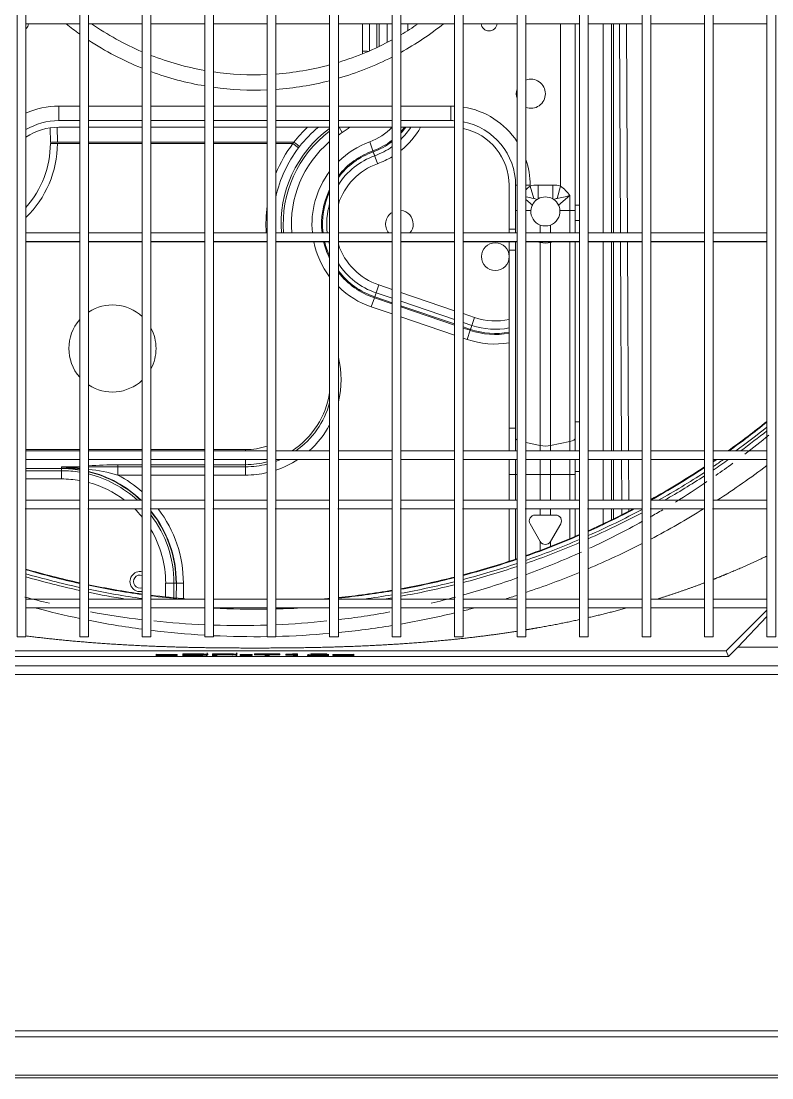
# Model space of a CAD drawing. Header units: millimetres. Extents: x 147808 to 199769, y -28592 to 9935.
# Drawn here: x 159388.8 to 159647, y 866.7 to 1230.2 of the extents above; entities that cross this region are included whole.
import ezdxf

# ---------------------------------------------------------------- set-up
doc = ezdxf.new("R2010")
doc.units = ezdxf.units.MM
for name, color, linetype, lineweight in [('A-DETL-____-WIDE', 7, 'Continuous', 80), ('G-XREF-____-OTLN', 7, 'Continuous', 5), ('M-EQPM-____-OTLN', 7, 'Continuous', 5)]:
    doc.layers.add(name, color=color, linetype=linetype, lineweight=lineweight)

# ---------------------------------------------------------------- blocks, each defined once
blk = doc.blocks.new('RUXYQ20BA - top_dwg-2878094-一层给排水_消防平面图')
at = {"layer": 'A-DETL-____-WIDE'}
blk.add_line((512.94, -367.74), (512.94, -367.82), dxfattribs=at)
for points in [[(476.87, -367.31), (477, -367.32), (477.06, -367.33), (477.07, -367.35)], [(476.87, -367.61), (477, -367.62), (477.06, -367.63), (477.07, -367.65)], [(487.06, -367.31), (487.18, -367.32), (487.24, -367.33), (487.26, -367.34)], [(487.06, -367.61), (487.18, -367.62), (487.24, -367.63), (487.26, -367.64)], [(517.23, -367.83), (517.27, -367.82), (517.3, -367.81), (517.32, -367.81)]]:
    blk.add_open_spline(points, degree=3, dxfattribs=at)
at = {"layer": 'G-XREF-____-OTLN'}
for p, q in [((414.71, -150.44), (433.2, -150.44)), ((436.2, -150.44), (454.69, -150.44)), ((457.69, -150.44), (476.19, -150.44)), ((479.18, -150.44), (497.68, -150.44)), ((500.68, -150.44), (519.17, -150.44)), ((522.17, -150.44), (540.66, -150.44)), ((536.16, -150.44), (536.16, -158.28)), ((543.66, -150.44), (562.15, -150.44)), ((565.15, -150.44), (583.64, -150.44)), ((586.64, -150.44), (605.13, -150.44)), ((608.13, -150.44), (626.63, -150.44)), ((616.13, -222.42), (616.13, -150.44)), ((629.62, -150.44), (648.12, -150.44)), ((651.12, -150.44), (669.61, -150.44)), ((433.2, -183.78), (425.96, -183.78)), ((454.69, -183.78), (436.2, -183.78)), ((476.19, -183.78), (457.69, -183.78)), ((497.68, -183.78), (479.18, -183.78)), ((519.17, -183.78), (500.68, -183.78)), ((540.66, -183.78), (522.17, -183.78)), ((560.9, -183.78), (543.66, -183.78)), ((433.2, -186.03), (425.96, -186.03)), ((454.69, -186.03), (436.2, -186.03)), ((476.19, -186.03), (457.69, -186.03)), ((497.68, -186.03), (479.18, -186.03)), ((519.17, -186.03), (500.68, -186.03)), ((540.66, -186.03), (522.17, -186.03)), ((560.9, -186.03), (543.66, -186.03)), ((590.52, -210.92), (590.88, -210.69)), ((595.9, -210.69), (596.26, -210.92)), ((433.2, -222.42), (414.71, -222.42)), ((454.69, -222.42), (436.2, -222.42)), ((476.19, -222.42), (457.69, -222.42)), ((497.68, -222.42), (479.18, -222.42)), ((519.17, -222.42), (500.68, -222.42)), ((540.66, -222.42), (522.17, -222.42)), ((562.15, -222.42), (543.66, -222.42)), ((583.64, -222.42), (565.15, -222.42)), ((605.13, -222.42), (586.64, -222.42)), ((626.63, -222.42), (608.13, -222.42)), ((648.12, -222.42), (629.62, -222.42)), ((669.61, -222.42), (651.12, -222.42)), ((414.71, -225.41), (433.2, -225.41)), ((436.2, -225.41), (454.69, -225.41)), ((457.69, -225.41), (476.19, -225.41)), ((479.18, -225.41), (497.68, -225.41)), ((500.68, -225.41), (519.17, -225.41)), ((522.17, -225.41), (540.66, -225.41)), ((543.66, -225.41), (562.15, -225.41)), ((565.15, -225.41), (583.64, -225.41)), ((586.64, -225.41), (605.13, -225.41)), ((608.13, -225.41), (626.63, -225.41)), ((616.13, -297.39), (616.13, -225.41)), ((629.62, -225.41), (648.12, -225.41)), ((651.12, -225.41), (669.61, -225.41)), ((540.66, -244.91), (535.13, -243.03)), ((562.15, -252.21), (543.66, -245.93)), ((568.11, -254.23), (565.15, -253.23)), ((433.2, -297.39), (414.71, -297.39)), ((454.69, -297.39), (436.2, -297.39)), ((476.19, -297.39), (457.69, -297.39)), ((497.68, -297.39), (479.18, -297.39)), ((519.17, -297.39), (500.68, -297.39)), ((540.66, -297.39), (522.17, -297.39)), ((562.15, -297.39), (543.66, -297.39)), ((583.64, -297.39), (565.15, -297.39)), ((605.13, -297.39), (586.64, -297.39)), ((626.63, -297.39), (608.13, -297.39)), ((648.12, -297.39), (629.62, -297.39)), ((669.61, -297.39), (651.12, -297.39)), ((414.71, -300.38), (433.2, -300.38)), ((436.2, -300.38), (454.69, -300.38)), ((457.69, -300.38), (476.19, -300.38)), ((479.18, -300.38), (497.68, -300.38)), ((500.68, -300.38), (519.17, -300.38)), ((522.17, -300.38), (540.66, -300.38)), ((543.66, -300.38), (562.15, -300.38)), ((565.15, -300.38), (583.64, -300.38)), ((586.64, -300.38), (605.13, -300.38)), ((608.13, -300.38), (626.63, -300.38)), ((616.13, -314.38), (616.13, -300.38)), ((629.62, -300.38), (648.12, -300.38)), ((651.12, -300.38), (669.61, -300.38)), ((426.96, -304.22), (414.71, -304.22)), ((433.2, -302.88), (426.96, -302.88)), ((454.69, -302.88), (436.2, -302.88)), ((476.19, -302.88), (457.69, -302.88)), ((490.25, -302.88), (479.18, -302.88)), ((433.2, -314.38), (414.71, -314.38)), ((454.69, -314.38), (436.2, -314.38)), ((476.19, -314.38), (457.69, -314.38)), ((497.68, -314.38), (479.18, -314.38)), ((519.17, -314.38), (500.68, -314.38)), ((540.66, -314.38), (522.17, -314.38)), ((562.15, -314.38), (543.66, -314.38)), ((583.64, -314.38), (565.15, -314.38)), ((605.13, -314.38), (586.64, -314.38)), ((626.63, -314.38), (608.13, -314.38)), ((648.12, -314.38), (629.62, -314.38)), ((669.61, -314.38), (651.12, -314.38)), ((414.71, -317.38), (433.2, -317.38)), ((436.2, -317.38), (454.69, -317.38)), ((457.69, -317.38), (476.19, -317.38)), ((479.18, -317.38), (497.68, -317.38)), ((500.68, -317.38), (519.17, -317.38)), ((522.17, -317.38), (540.66, -317.38)), ((543.66, -317.38), (562.15, -317.38)), ((565.15, -317.38), (583.64, -317.38)), ((580.89, -317.38), (580.89, -335.38)), ((583.14, -317.38), (583.14, -334.63)), ((586.64, -317.38), (605.13, -317.38)), ((603.63, -317.38), (603.63, -326.83)), ((608.13, -317.38), (626.63, -317.38)), ((616.13, -321.13), (616.13, -317.38)), ((629.62, -317.38), (648.12, -317.38)), ((651.12, -317.38), (669.61, -317.38)), ((465.6, -347.94), (465.6, -342.86)), ((433.2, -348.36), (414.71, -348.36)), ((454.69, -348.36), (436.2, -348.36)), ((476.19, -348.36), (457.69, -348.36)), ((497.68, -348.36), (479.18, -348.36)), ((519.17, -348.36), (500.68, -348.36)), ((540.66, -348.36), (522.17, -348.36)), ((562.15, -348.36), (543.66, -348.36)), ((583.64, -348.36), (565.15, -348.36)), ((605.13, -348.36), (586.64, -348.36)), ((626.63, -348.36), (608.13, -348.36)), ((648.12, -348.36), (629.62, -348.36)), ((669.61, -348.36), (651.12, -348.36)), ((414.71, -351.36), (433.2, -351.36)), ((436.2, -351.36), (454.69, -351.36)), ((457.69, -351.36), (476.19, -351.36)), ((479.18, -351.36), (497.68, -351.36)), ((500.68, -351.36), (519.17, -351.36)), ((522.17, -351.36), (540.66, -351.36)), ((543.66, -351.36), (562.15, -351.36)), ((565.15, -351.36), (583.64, -351.36)), ((586.64, -351.36), (605.13, -351.36)), ((608.13, -351.36), (626.63, -351.36)), ((629.62, -351.36), (648.12, -351.36)), ((651.12, -351.36), (669.61, -351.36)), ((669.61, -354.33), (659.59, -364.94)), ((477.07, -367.83), (477.07, -367.17)), ((487.27, -367.83), (487.27, -367.17)), ((656.41, -368.13), (655.6, -366.18)), ((511.76, -367.74), (511.76, -367.44)), ((513.9, -367.59), (513.31, -367.69)), ((518.79, -368), (518.79, -367.3)), ((283.51, -371.36), (693.35, -371.36))]:
    blk.add_line(p, q, dxfattribs=at)
at = {"layer": 'G-XREF-____-OTLN', "color": 251, "true_color": 0x666666}
for p, q in [((530.44, -159.91), (530.5, -150.44)), ((532.92, -150.44), (532.85, -159.8)), ((535.43, -158.63), (535.43, -150.44)), ((539, -150.44), (539, -156.85)), ((546.08, -152.78), (546.08, -150.44)), ((549.37, -150.44), (549.37, -150.6)), ((613.29, -222.42), (613.29, -150.44)), ((616.86, -150.44), (616.86, -222.42)), ((619.23, -222.42), (618.9, -150.44)), ((621.32, -150.44), (621.64, -222.42)), ((454.69, -178.78), (436.2, -178.78)), ((476.19, -178.78), (457.69, -178.78)), ((497.68, -178.78), (479.18, -178.78)), ((519.17, -178.78), (500.68, -178.78)), ((540.66, -178.78), (522.17, -178.78)), ((423.11, -191.25), (423.08, -186.23)), ((523.53, -187.84), (522.4, -186.03)), ((436.2, -191.19), (454.69, -191.19)), ((454.69, -191.66), (436.2, -191.66)), ((457.69, -191.19), (476.19, -191.19)), ((476.19, -191.66), (457.69, -191.66)), ((479.18, -191.19), (497.68, -191.19)), ((497.68, -191.66), (479.18, -191.66)), ((506.55, -191.66), (500.68, -191.66)), ((583.64, -206.02), (583.14, -206.02)), ((586.64, -210.96), (588.9, -212.82)), ((603.63, -212.91), (605.13, -212.91)), ((583.64, -214.65), (583.14, -214.65)), ((586.64, -214.65), (588.4, -214.65)), ((583.14, -221.16), (580.89, -221.16)), ((591.64, -222.42), (591.64, -219.7)), ((595.14, -222.42), (595.14, -219.7)), ((605.13, -218.18), (603.63, -218.18)), ((583.14, -228.38), (580.89, -228.38)), ((591.64, -295.58), (591.64, -225.74)), ((595.14, -225.74), (595.14, -225.41)), ((613.29, -297.39), (613.29, -225.41)), ((616.86, -225.41), (616.86, -297.39)), ((619.57, -297.39), (619.24, -225.41)), ((621.66, -225.41), (621.98, -297.39)), ((543.66, -242.88), (562.15, -249.16)), ((534.55, -244.72), (540.66, -246.8)), ((562.15, -253.73), (543.66, -247.45)), ((543.66, -247.82), (562.15, -254.1)), ((562.15, -257.57), (543.66, -251.29)), ((583.14, -289.59), (580.89, -289.59)), ((603.63, -287.37), (605.13, -287.37)), ((595.14, -295.58), (601.82, -294.13)), ((414.71, -296.94), (433.2, -296.94)), ((436.2, -296.94), (454.69, -296.94)), ((457.69, -296.94), (476.19, -296.94)), ((613.29, -314.38), (613.29, -300.38)), ((616.86, -300.38), (616.86, -314.38)), ((619.64, -314.38), (619.58, -300.38)), ((621.99, -300.38), (622.06, -314.38)), ((426.96, -304.22), (426.96, -302.88)), ((457.69, -302.15), (476.19, -302.15)), ((605.13, -304.48), (603.63, -304.48)), ((476.19, -305.72), (457.69, -305.72)), ((591.64, -319.47), (591.64, -317.38)), ((595.14, -319.47), (595.14, -317.38)), ((601.82, -327.59), (601.82, -317.38)), ((613.29, -322.49), (613.29, -317.38)), ((616.86, -317.38), (616.86, -320.78)), ((619.65, -319.39), (619.65, -317.38)), ((622.06, -317.38), (622.06, -318.17)), ((591.64, -331.62), (591.64, -328.56)), ((595.14, -330.29), (595.14, -328.56))]:
    blk.add_line(p, q, dxfattribs=at)
at = {"layer": 'G-XREF-____-OTLN', "flags": 128}
for points in [[(411.71, -361.36), (414.71, -361.36), (414.71, 213.41), (411.71, 213.41)], [(433.2, -361.36), (436.2, -361.36), (436.2, 213.41), (433.2, 213.41)], [(454.69, 213.41), (457.69, 213.41), (457.69, -361.36), (454.69, -361.36)], [(476.19, -361.36), (479.18, -361.36), (479.18, 213.41), (476.19, 213.41)], [(500.68, -361.36), (500.68, 213.41), (497.68, 213.41), (497.68, -361.36)], [(522.17, -361.36), (522.17, 213.41), (519.17, 213.41), (519.17, -361.36)], [(543.66, -361.36), (543.66, 213.41), (540.66, 213.41), (540.66, -361.36)], [(565.15, -361.36), (565.15, 213.41), (562.15, 213.41), (562.15, -361.36)], [(586.64, -361.36), (586.64, 213.41), (583.64, 213.41), (583.64, -361.36)], [(608.13, -361.36), (608.13, 213.41), (605.13, 213.41), (605.13, -361.36)], [(629.62, -361.36), (629.62, 213.41), (626.63, 213.41), (626.63, -361.36)], [(651.12, -361.36), (651.12, 213.41), (648.12, 213.41), (648.12, -361.36)], [(672.61, -361.36), (672.61, 213.41), (669.61, 213.41), (669.61, -361.36)], [(496.96, -367.92), (496.96, -367.58), (493.36, -367.58), (493.36, -367.54), (502.03, -367.54), (502.03, -367.58), (498.41, -367.58), (498.41, -367.92)], [(508.1, -367.24), (508.1, -367.54), (507.23, -367.54), (507.23, -367.24)], [(527.5, -367.3), (520.25, -367.41), (520.25, -367.71), (527.5, -367.6), (527.5, -367.65), (521.75, -367.73), (527.5, -367.81), (527.5, -367.65)]]:
    blk.add_lwpolyline(points, close=True, dxfattribs=at)
at = {"layer": 'G-XREF-____-OTLN', "color": 251, "true_color": 0x666666, "flags": 128}
for points in [[(598.64, -150.44), (598.64, -206.31), (597.4, -210.55)], [(425.96, -183.78), (425.96, -178.78), (433.2, -178.78)], [(543.66, -178.78), (560.9, -178.78), (560.9, -183.78)], [(425.49, -186.03), (425.53, -191.19), (433.2, -191.19)], [(433.2, -191.66), (425.53, -191.66), (423.11, -191.65)], [(500.68, -191.19), (506.86, -191.19), (506.55, -191.66), (508.47, -193.12), (508.77, -192.73)], [(534.18, -194.51), (534.06, -194.18), (532.94, -191.09)], [(534.67, -195.87), (534.18, -194.51), (535.65, -198.58)], [(589.38, -210.55), (588.14, -206.31), (588.14, -206.02), (586.64, -206.02)], [(595.9, -210.69), (595.9, -205.95), (590.88, -205.95), (590.88, -210.69)], [(603.63, -214.65), (601.82, -214.65), (601.82, -209.57), (597.88, -212.82)], [(601.82, -222.42), (601.82, -214.65), (598.37, -214.65)], [(590.13, -225.41), (591.64, -225.74), (591.64, -225.41)], [(595.14, -297.39), (595.14, -295.58), (595.14, -225.74), (596.65, -225.41)], [(601.82, -297.39), (601.82, -294.13), (601.82, -225.41)], [(535.13, -243.03), (534.66, -244.4), (536.06, -240.3), (540.66, -241.86)], [(540.66, -246.43), (534.66, -244.4), (534.55, -244.72), (533.5, -247.84), (540.66, -250.27)], [(565.15, -254.75), (567.64, -255.6), (569.04, -251.5), (565.15, -250.18)], [(568.11, -254.23), (567.53, -255.92), (565.15, -255.12)], [(567.64, -255.6), (567.53, -255.92), (566.48, -259.04), (565.15, -258.59)], [(479.18, -296.94), (490.25, -296.94), (490.25, -297.39)], [(586.64, -294.49), (591.64, -295.58), (591.64, -297.39)], [(490.25, -302.88), (490.25, -300.38), (490.25, -302.15), (479.18, -302.15)], [(586.64, -305.55), (591.64, -305.55), (591.64, -300.38)], [(591.64, -314.38), (591.64, -305.55), (595.14, -305.55), (595.14, -300.38)], [(603.63, -305.55), (601.82, -305.55), (601.82, -300.38)], [(414.71, -303.48), (426.96, -303.48), (426.96, -303.38), (426.96, -307.06), (414.71, -307.06)], [(454.69, -305.72), (446.34, -305.72), (446.34, -302.15), (454.69, -302.15)], [(490.25, -302.15), (490.25, -305.72), (479.18, -305.72)], [(583.64, -305.55), (583.14, -305.48), (580.89, -305.48)], [(595.14, -314.38), (595.14, -305.55), (601.82, -305.55), (601.82, -314.38)], [(462.76, -347.65), (462.76, -342.86), (466.33, -342.86), (466.44, -342.86), (465.6, -342.86)], [(466.44, -342.86), (466.33, -348.02), (466.44, -342.86), (468.86, -342.86), (468.86, -348.25)], [(693.35, -371.36), (693.35, -374.35), (283.51, -374.35), (283.51, -371.36)], [(267.56, -498.98), (267.56, -496.86), (1319.06, -496.86), (1319.06, -498.98), (1319.06, -512.22), (267.56, -512.22)], [(1319.06, -498.98), (267.56, -498.98), (267.56, -512.22), (267.56, -513.1)]]:
    blk.add_lwpolyline(points, dxfattribs=at)
at = {"layer": 'G-XREF-____-OTLN', "flags": 128}
for points in [[(603.63, -222.42), (603.63, -218.18), (603.63, -212.91), (603.63, -150.44)], [(580.89, -206.02), (580.89, -221.16), (580.89, -222.42)], [(583.14, -206.02), (583.14, -221.16), (583.14, -222.42)], [(580.89, -225.41), (580.89, -228.38), (580.89, -289.59), (580.89, -297.39)], [(583.14, -225.41), (583.14, -228.38), (583.14, -289.59), (583.14, -297.39)], [(603.63, -297.39), (603.63, -287.37), (603.63, -225.41)], [(580.89, -300.38), (580.89, -305.48), (580.89, -314.38)], [(583.14, -300.38), (583.14, -305.48), (583.14, -314.38)], [(603.63, -300.38), (603.63, -304.48), (603.63, -314.38)], [(589.85, -319.47), (591.64, -319.47), (595.14, -319.47), (596.92, -319.47)], [(591.66, -328.59), (591.64, -328.56), (588.12, -322.47)], [(598.65, -322.47), (595.14, -328.56), (595.12, -328.59)], [(723.34, -333.44), (723.34, -362.24), (723.33, -364.94), (659.59, -364.94), (656.41, -368.13), (330.54, -368.13)], [(669.61, -352.14), (655.6, -366.18), (331.34, -366.18), (326.53, -361.36)], [(459.44, -367.81), (459.44, -367.6), (459.44, -367.3), (466.69, -367.41), (466.69, -367.71), (466.69, -367.75), (459.44, -367.86), (459.44, -367.81), (465.2, -367.73), (459.44, -367.65), (459.44, -367.6), (466.69, -367.71)], [(470.16, -367.58), (470.16, -367.77), (470.16, -367.92), (468.71, -367.92), (468.71, -367.54), (468.71, -367.24)], [(480.36, -367.58), (480.36, -367.72), (480.36, -367.92), (478.91, -367.92), (478.91, -367.54), (478.91, -367.24)], [(488.43, -367.76), (488.43, -367.46), (492.54, -367.46), (492.54, -367.76), (492.54, -367.81), (488.43, -367.81), (488.43, -367.76), (492.54, -367.76)], [(493.36, -367.54), (493.36, -367.24), (502.03, -367.24), (502.03, -367.54)], [(504.06, -367.33), (504.06, -367.68), (504.06, -367.63)], [(508.1, -367.54), (508.1, -367.92), (506.76, -367.92), (506.76, -367.62)], [(512.83, -367.54), (511.76, -367.74), (512.94, -367.74), (512.94, -367.82), (511.52, -367.82), (511.52, -367.52), (511.76, -367.44), (512.83, -367.24), (518.26, -367.24), (518.26, -367.54), (518.26, -367.59), (513.9, -367.59)], [(518.26, -367.54), (512.83, -367.54), (512.83, -367.24)], [(527.5, -367.81), (527.5, -367.86), (520.25, -367.75), (520.25, -367.71)], [(1403.06, -513.1), (1343.51, -513.1), (1323.84, -513.1), (1319.06, -513.1), (267.56, -513.1), (262.78, -513.1), (243.11, -513.1), (183.55, -513.1)]]:
    blk.add_lwpolyline(points, dxfattribs=at)
at = {"layer": 'G-XREF-____-OTLN'}
blk.add_circle((576.15, -230.57), 4.75, dxfattribs=at)
blk.add_circle((576.15, -230.57), 4.75, dxfattribs=at)
for centre, radius, start, end in [((412.85, -150.15), 2.75, 312.565, 353.8855), ((493.43, -69.57), 98.46, 235.2203, 246.8337), ((493.43, -69.57), 98.46, 300.674, 304.7797), ((574.01, -150.15), 2.75, 186.1145, 353.8855), ((493.43, -69.57), 98.46, 286.9704, 298.6655), ((493.43, -69.57), 98.46, 248.7189, 259.914), ((493.43, -69.57), 98.46, 261.6818, 272.4729), ((493.43, -69.57), 98.46, 274.221, 285.1544), ((588.39, -174.53), 5, 0, 110.4873), ((588.39, -174.53), 5, 161.8051, 198.1949), ((588.39, -174.53), 5, 249.5127, 0), ((425.96, -206.02), 22.24, 90, 120.3724), ((560.9, -206.02), 22.24, 86.7794, 90), ((560.9, -206.02), 22.24, 360, 78.9882), ((425.96, -206.02), 19.99, 90, 124.2289), ((543.17, -219.37), 39.98, 126.8822, 184.3724), ((526.17, -172.37), 24.99, 314.427, 326.8653), ((560.9, -206.02), 19.99, 86.4167, 90), ((560.9, -206.02), 19.99, 0, 77.7311), ((543.17, -219.37), 24.99, 109.8852, 147.169), ((526.17, -172.37), 24.99, 289.8852, 305.4505), ((593.39, -215.01), 5, 59.8738, 120.1262), ((543.17, -219.37), 24.99, 163.7959, 187.0065), ((593.39, -215.01), 5, 153.9883, 175.8419), ((593.39, -215.01), 5, 125.0171, 153.9883), ((593.39, -215.01), 5, 26.0117, 54.9829), ((593.39, -215.01), 5, 4.1581, 26.0117), ((543.17, -219.37), 4.75, 121.854, 219.9415), ((543.17, -219.37), 4.75, 121.854, 219.9415), ((543.17, -219.37), 4.75, 0, 84.0407), ((543.17, -219.37), 4.75, 0, 84.0407), ((593.39, -215.01), 5, 175.8419, 249.5077), ((593.39, -215.01), 5, 290.4923, 4.1581), ((543.17, -219.37), 4.75, 320.0585, 0), ((543.17, -219.37), 4.75, 320.0585, 0), ((593.39, -215.01), 5, 249.5077, 290.4923), ((543.17, -219.37), 24.99, 194.0035, 196.2041), ((543.17, -219.37), 24.99, 212.831, 251.2396), ((444.45, -262.15), 14.99, 46.8953, 123.367), ((444.45, -262.15), 14.99, 46.8953, 123.367), ((444.45, -262.15), 14.99, 138.5904, 221.4096), ((444.45, -262.15), 14.99, 138.5904, 221.4096), ((576.15, -230.57), 24.99, 251.2396, 280.9528), ((444.45, -262.15), 14.99, 0, 27.9529), ((444.45, -262.15), 14.99, 0, 27.9529), ((444.45, -262.15), 14.99, 332.0471, 0), ((444.45, -262.15), 14.99, 332.0471, 0), ((444.45, -262.15), 14.99, 236.633, 313.1047), ((444.45, -262.15), 14.99, 236.633, 313.1047), ((490.25, -272.89), 29.99, 305.2373, 344.6813), ((493.47, -68.44), 280.89, 305.406, 308.8341), ((493.47, -68.44), 281.09, 305.4633, 308.8013), ((490.25, -272.89), 29.99, 290.3531, 293.5417), ((493.47, -68.44), 280.89, 304.141, 304.3361), ((493.47, -68.44), 281.09, 304.1134, 304.3957), ((426.96, -342.86), 39.98, 81.0107, 90), ((426.96, -342.86), 38.64, 80.6965, 90), ((426.96, -342.86), 38.64, 47.4859, 76.1569), ((490.25, -272.89), 29.99, 270, 284.3476), ((493.47, -68.44), 281.09, 298.9618, 303.3782), ((493.47, -68.44), 280.89, 298.9941, 303.4051), ((493.47, -68.44), 292.88, 302.8911, 306.9692), ((426.96, -342.86), 38.64, 360, 37.3078), ((589.85, -321.47), 2, 90, 210), ((596.92, -321.47), 2, 330, 90), ((493.47, -68.44), 280.89, 294.0922, 297.5953), ((493.47, -68.44), 281.09, 294.074, 297.6732), ((493.47, -68.44), 292.88, 297.7016, 301.7945), ((493.47, -68.44), 280.89, 289.3716, 293.4239), ((493.47, -68.44), 281.09, 289.3573, 293.4062), ((593.39, -327.59), 2, 210, 330), ((493.47, -68.44), 292.88, 293.0471, 297.041), ((493.47, -68.44), 280.89, 284.7843, 288.7245), ((493.47, -68.44), 280.89, 253.7155, 257.6097), ((493.47, -68.44), 281.09, 284.7736, 288.7107), ((493.47, -68.44), 281.09, 253.7274, 257.6186), ((453.94, -342.36), 2.25, 70.5288, 289.4712), ((493.47, -68.44), 280.89, 280.2922, 284.1526), ((493.47, -68.44), 281.09, 280.2848, 284.1423), ((493.47, -68.44), 292.88, 288.5486, 292.411), ((493.47, -68.44), 280.89, 258.2352, 262.0645), ((493.47, -68.44), 281.09, 258.2437, 262.0702), ((493.47, -68.44), 280.89, 275.8633, 279.6711), ((493.47, -68.44), 280.89, 262.6817, 265.2475), ((493.47, -68.44), 281.09, 262.6869, 264.7802), ((493.47, -68.44), 280.89, 274.7525, 275.2487), ((493.47, -68.44), 281.09, 275.8591, 279.6642), ((493.47, -68.44), 292.88, 287.1092, 287.9309), ((493.47, -68.44), 292.88, 255.013, 258.1247), ((493.47, -68.44), 292.88, 284.1659, 284.987), ((493.47, -68.44), 292.88, 258.7235, 262.3915), ((493.47, -68.44), 292.88, 279.8664, 283.5616), ((493.47, -68.44), 292.88, 262.983, 266.6162), ((493.47, -68.44), 292.88, 275.6224, 279.2714), ((493.47, -68.44), 292.88, 267.2037, 270.8225), ((493.47, -68.44), 292.88, 271.4092, 275.0332), ((503.36, -291.66), 75.67, 270.5313, 272.9349), ((503.36, -291.96), 75.67, 270.5313, 272.9349), ((502.36, -222.25), 145.44, 270.6698, 271.7337)]:
    blk.add_arc(centre, radius, start, end, dxfattribs=at)
at = {"layer": 'G-XREF-____-OTLN', "color": 251, "true_color": 0x666666}
for centre, radius, start, end in [((493.43, -69.57), 103.71, 231.2412, 234.4986), ((493.43, -69.57), 103.71, 298.9691, 308.7588), ((493.43, -69.57), 103.71, 236.5089, 248.0687), ((506.17, -159.75), 24.27, 357.4566, 359.613), ((493.43, -69.57), 103.71, 286.0877, 297.0921), ((493.43, -69.57), 103.71, 249.8439, 260.4293), ((493.43, -69.57), 103.71, 274.0071, 284.3706), ((493.43, -69.57), 103.71, 262.1055, 272.3477), ((425.96, -206.02), 27.24, 90, 114.3836), ((560.9, -206.02), 27.24, 87.3708, 90), ((560.9, -206.02), 27.24, 33.3985, 81.0273), ((543.17, -219.37), 40.72, 126.1105, 184.2933), ((543.17, -219.61), 46.11, 133.2439, 141.9381), ((543.17, -219.68), 43.7, 129.56, 141.9213), ((543.17, -219.37), 37.15, 121.9156, 124.4227), ((506.17, -159.97), 32.83, 301.9156, 307.4674), ((526.17, -172.37), 19.91, 289.8852, 316.7137), ((526.17, -172.37), 23.2, 318.9362, 323.931), ((526.17, -172.37), 27.88, 308.8687, 330.6577), ((526.17, -172.37), 23.55, 317.9783, 324.5423), ((389.61, -191.42), 33.51, 318.5202, 359.6222), ((389.61, -191.42), 35.92, 314.3346, 359.6222), ((543.17, -219.37), 45.92, 142.8895, 157.7164), ((543.17, -219.37), 37.15, 130.2425, 184.7071), ((543.17, -219.37), 30.07, 109.8852, 134.2948), ((526.17, -172.37), 23.2, 289.8852, 308.662), ((526.17, -172.37), 23.55, 289.8852, 307.991), ((543.17, -219.37), 43.51, 142.8895, 167.5963), ((543.17, -219.37), 26.78, 109.8852, 141.6409), ((543.17, -219.37), 26.43, 109.8852, 142.5994), ((526.17, -172.37), 27.88, 289.8852, 301.3296), ((543.17, -219.37), 22.1, 109.8852, 161.799), ((560.9, -206.02), 27.24, 360, 19.0991), ((543.17, -219.37), 30.07, 142.9473, 185.8185), ((596.88, -218.01), 14.61, 126.7634, 134.6389), ((589.89, -218.01), 14.61, 35.2865, 53.2366), ((543.17, -219.37), 26.78, 153.6526, 186.5362), ((543.17, -219.37), 26.43, 155.2111, 186.6223), ((642.55, 39.7), 255.84, 257.3763, 258.005), ((544.23, 39.7), 255.84, 281.995, 283.0085), ((543.17, -219.37), 45.92, 172.1479, 183.8063), ((543.17, -219.37), 30.07, 191.6019, 217.0527), ((543.17, -219.37), 26.78, 193.0508, 206.3474), ((543.17, -219.37), 26.43, 193.2248, 204.7889), ((543.17, -219.37), 22.1, 198.201, 251.2396), ((543.17, -219.37), 26.43, 217.4006, 251.2396), ((543.17, -219.37), 26.78, 218.3591, 251.2396), ((543.17, -219.37), 30.07, 225.7052, 251.2396), ((576.15, -230.57), 22.1, 251.2396, 282.404), ((576.15, -230.57), 26.78, 251.2396, 280.2129), ((576.15, -230.57), 26.43, 251.2396, 280.3482), ((576.15, -230.57), 30.07, 251.2396, 279.0855), ((490.25, -272.89), 32.83, 346.5178, 13.4822), ((490.25, -272.89), 29.25, 303.1462, 351.3739), ((490.25, -272.89), 32.83, 311.7415, 331.7739), ((493.47, -68.44), 282.44, 305.8467, 308.581), ((493.47, -68.44), 283.44, 306.1254, 308.4201), ((490.25, -272.89), 24.05, 270, 287.9961), ((490.25, -272.89), 29.25, 270, 284.7159), ((490.25, -272.89), 32.83, 288.526, 303.1219), ((493.47, -68.44), 283.44, 303.7919, 305.0842), ((493.47, -68.44), 282.44, 303.9277, 304.7945), ((448.32, -486.66), 184.52, 94.7088, 96.65), ((429.21, -366.12), 62.79, 86.3548, 92.0604), ((426.96, -342.86), 39.49, 80.8968, 90), ((426.96, -342.86), 39.38, 80.8715, 90), ((429.21, -366.12), 62.79, 74.1663, 83.6424), ((448.32, -486.66), 184.52, 90.6148, 93.7711), ((426.96, -342.86), 39.49, 46.1683, 76.4581), ((426.96, -342.86), 39.38, 46.3328, 76.4201), ((490.25, -272.89), 32.83, 270, 283.0841), ((493.47, -68.44), 282.44, 299.4538, 303.1977), ((426.96, -342.86), 35.81, 79.9517, 90), ((426.96, -342.86), 35.81, 52.7056, 75.0351), ((426.96, -342.86), 41.9, 48.5473, 62.4376), ((493.47, -68.44), 283.44, 299.8096, 303.0656), ((426.96, -342.86), 35.81, 39.2238, 45.3802), ((426.96, -342.86), 39.49, 360, 38.8846), ((426.96, -342.86), 39.38, 360, 38.6886), ((426.96, -342.86), 41.9, 360, 37.4632), ((493.47, -68.44), 282.44, 293.9515, 298.1276), ((493.47, -68.44), 283.44, 293.8617, 298.0197), ((426.96, -342.86), 35.81, 360, 30.8591), ((493.47, -68.44), 282.44, 289.2609, 293.2875), ((493.47, -68.44), 283.44, 289.1903, 293.2006), ((493.47, -68.44), 282.44, 284.7012, 288.6178), ((493.47, -68.44), 283.44, 284.6482, 288.5497), ((493.47, -68.44), 282.44, 253.8075, 257.6788), ((493.47, -68.44), 283.44, 253.8661, 257.723), ((453.94, -342.36), 3.45, 77.4441, 282.5559), ((493.47, -68.44), 282.44, 258.3008, 262.1084), ((493.47, -68.44), 282.44, 280.235, 284.0732), ((493.47, -68.44), 283.44, 280.1986, 284.0225), ((493.47, -68.44), 283.44, 258.3426, 260.9638), ((493.47, -68.44), 282.44, 277.6567, 279.6174), ((493.47, -68.44), 283.44, 279.0362, 279.5832), ((493.47, -68.44), 283.44, 267.1104, 270.8499), ((493.47, -68.44), 283.44, 271.4562, 273.4673)]:
    blk.add_arc(centre, radius, start, end, dxfattribs=at)
for centre, major_axis, ratio, start_param, end_param in [((530.44, -159.97), (-2.5, 0.02), 0.025203, 3.744602, 4.712559), ((425.53, -191.25), (2.5, 0.02), 0.025203, 1.570626, 2.879708), ((506.86, -191.25), (-1.97, 1.54), 0.019846, 3.403445, 4.727928), ((599.44, -220.08), (-14.36, 11.85), 0.536964, 5.706357, 5.933046), ((587.33, -220.08), (14.36, 11.85), 0.536964, 0.350139, 0.576828), ((599.44, -220.08), (-11.36, 9.37), 0.186691, 5.754599, 5.933046), ((587.33, -220.08), (11.36, 9.37), 0.186691, 0.350139, 0.528586), ((593.39, -225.18), (2.75, 0), 0.263393, 4.022422, 5.402356), ((588.14, -293.11), (5, 0), 0.263393, 3.141593, 3.592619), ((598.64, -293.11), (5, 0), 0.263393, 5.402356, 6.283185), ((593.39, -295.02), (2.75, 0), 0.263393, 4.022422, 5.402356)]:
    blk.add_ellipse(centre, major_axis=major_axis, ratio=ratio, start_param=start_param, end_param=end_param, dxfattribs=at)
for points, knots in [([(669.65, -333.53), (663.1, -336.69), (656.26, -339.54), (653.71, -340.6), (651.13, -341.61)], [0.16142613, 0.16142613, 0.16142613, 0.1875, 0.1875, 0.19777234, 0.19777234, 0.19777234]), ([(605.15, -355.42), (598.16, -356.95), (590.93, -358.23), (588.81, -358.6), (586.66, -358.96)], [0.28611527, 0.28611527, 0.28611527, 0.3125, 0.3125, 0.32096682, 0.32096682, 0.32096682]), ([(583.66, -359.44), (571.33, -361.37), (558.11, -362.62), (550.2, -363.37), (541.82, -363.9), (534.01, -364.39), (525.63, -364.7), (517.92, -364.98), (509.53, -365.11), (501.98, -365.22), (493.47, -365.22)], [0.3268665, 0.3268665, 0.3268665, 0.375, 0.375, 0.40625, 0.40625, 0.4375, 0.4375, 0.46875, 0.46875, 0.5, 0.5, 0.5]), ([(493.47, -365.22), (484.97, -365.22), (477.42, -365.11), (469.03, -364.98), (461.31, -364.7), (452.93, -364.39), (445.12, -363.9), (436.75, -363.37), (428.84, -362.62), (421.64, -361.94), (414.7, -361.05)], [0.5, 0.5, 0.5, 0.53125, 0.53125, 0.5625, 0.5625, 0.59375, 0.59375, 0.625, 0.625, 0.6512165, 0.6512165, 0.6512165])]:
    blk.add_open_spline(points, degree=2, knots=knots, dxfattribs=at)
for points in [[(648.13, -342.77), (640.08, -345.82), (631.65, -348.44)], [(621.38, -351.44), (614.88, -353.21), (608.17, -354.75)]]:
    blk.add_open_spline(points, degree=2, dxfattribs=at)
at = {"layer": 'G-XREF-____-OTLN'}
for points in [[(468.71, -367.24), (470.09, -367.24), (471.47, -367.24), (472.85, -367.24)], [(468.71, -367.54), (470.09, -367.54), (471.47, -367.54), (472.85, -367.54)], [(486.05, -367.26), (486.45, -367.27), (486.75, -367.28), (486.96, -367.3)], [(486.05, -367.56), (486.45, -367.57), (486.75, -367.58), (486.96, -367.6)], [(512.68, -367.9), (512.01, -367.88), (511.63, -367.86), (511.52, -367.82)]]:
    blk.add_open_spline(points, degree=3, dxfattribs=at)
for points, knots in [([(477.05, -367.66), (476.98, -367.69), (476.66, -367.71), (475.44, -367.75), (474.4, -367.77), (472.96, -367.77), (472.03, -367.76), (471.09, -367.77), (470.16, -367.77)], [0.4175591, 0.4175591, 0.4175591, 0.4175591, 0.5338554, 0.5338554, 0.6671766, 0.6671766, 0.6671766, 1, 1, 1, 1]), ([(475.57, -367.65), (475.57, -367.65), (475.57, -367.65), (475.57, -367.63), (475.45, -367.62), (475.23, -367.61), (475, -367.6), (474.73, -367.59), (474.08, -367.59), (473.6, -367.58), (472.95, -367.58), (472.71, -367.58), (472.47, -367.58), (472.23, -367.58)], [0.4385011, 0.4385011, 0.4385011, 0.4385011, 0.4385246, 0.4385246, 0.5, 0.5, 0.5, 0.625, 0.625, 0.75, 0.75, 0.75, 0.814375, 0.814375, 0.814375, 0.814375]), ([(472.85, -367.24), (473.49, -367.24), (474.06, -367.24), (474.53, -367.24), (475, -367.24), (475.44, -367.25), (475.84, -367.26), (476.25, -367.27), (476.55, -367.28), (476.76, -367.3)], [0.332823381, 0.332823381, 0.332823381, 0.332823381, 0.333384993, 0.333384993, 0.333384993, 0.333862304, 0.333862304, 0.333862304, 0.334353237, 0.334353237, 0.334353237, 0.334353237]), ([(472.85, -367.54), (473.49, -367.54), (474.06, -367.54), (474.53, -367.54), (475, -367.54), (475.44, -367.55), (475.84, -367.56), (476.25, -367.57), (476.55, -367.58), (476.76, -367.6)], [0.332823381, 0.332823381, 0.332823381, 0.332823381, 0.333384993, 0.333384993, 0.333384993, 0.333862304, 0.333862304, 0.333862304, 0.334353237, 0.334353237, 0.334353237, 0.334353237]), ([(478.91, -367.24), (480.29, -367.24), (481.66, -367.24), (483.04, -367.24), (483.7, -367.24), (484.26, -367.24), (485.2, -367.24), (485.64, -367.25), (486.05, -367.26)], [0, 0, 0, 0, 0.2496949, 0.2496949, 0.2496949, 0.3745424, 0.3745424, 0.4993898, 0.4993898, 0.4993898, 0.4993898]), ([(478.91, -367.54), (480.29, -367.54), (481.66, -367.54), (483.04, -367.54), (483.7, -367.54), (484.26, -367.54), (485.2, -367.54), (485.64, -367.55), (486.05, -367.56)], [0, 0, 0, 0, 0.2496949, 0.2496949, 0.2496949, 0.3745424, 0.3745424, 0.4993898, 0.4993898, 0.4993898, 0.4993898]), ([(484.61, -367.59), (484.28, -367.59), (483.79, -367.58), (483.15, -367.58), (482.68, -367.58), (482.21, -367.58), (481.73, -367.58)], [0.6663407, 0.6663407, 0.6663407, 0.6663407, 0.6668297, 0.6668297, 0.6668297, 0.8363769, 0.8363769, 0.8363769, 0.8363769]), ([(485.76, -367.65), (485.76, -367.65), (485.76, -367.65), (485.76, -367.63), (485.65, -367.62), (485.2, -367.6), (484.93, -367.59), (484.61, -367.59)], [0.5344085, 0.5344085, 0.5344085, 0.5344085, 0.5348261, 0.5348261, 0.6005834, 0.6005834, 0.6663407, 0.6663407, 0.6663407, 0.6663407]), ([(513.31, -367.69), (513.98, -367.67), (514.67, -367.67), (516.3, -367.67), (517.09, -367.68), (517.77, -367.7), (518.44, -367.72), (518.79, -367.75), (518.79, -367.83), (518.44, -367.86), (517.75, -367.89), (517.06, -367.91), (516.17, -367.93), (514.14, -367.93), (513.35, -367.92), (512.68, -367.9)], [0, 0, 0, 0, 0.1471882, 0.1471882, 0.333032, 0.333032, 0.333032, 0.4984228, 0.4984228, 0.6660639, 0.6660639, 0.6660639, 0.849888, 0.849888, 0.9990959, 0.9990959, 0.9990959, 0.9990959]), ([(512.94, -367.82), (513.05, -367.84), (513.29, -367.86), (513.66, -367.87), (514.04, -367.88), (514.5, -367.89), (515.73, -367.89), (516.28, -367.88), (516.71, -367.86), (517.05, -367.85), (517.26, -367.83), (517.32, -367.81)], [0, 0, 0, 0, 0.0005925, 0.0005925, 0.0005925, 0.1484338, 0.1484338, 0.3337283, 0.3337283, 0.3337283, 0.4690648, 0.4690648, 0.4690648, 0.4690648]), ([(517.35, -367.79), (517.35, -367.79), (517.35, -367.79), (517.35, -367.77), (517.13, -367.75), (516.69, -367.73), (516.26, -367.72), (515.7, -367.71), (514.16, -367.71), (513.5, -367.72), (513.03, -367.75)], [0.4992973, 0.4992973, 0.4992973, 0.4992973, 0.4994993, 0.4994993, 0.6668642, 0.6668642, 0.6668642, 0.8145753, 0.8145753, 1, 1, 1, 1]), ([(513.31, -367.39), (513.98, -367.37), (514.67, -367.37), (516.3, -367.37), (517.09, -367.38), (517.77, -367.4), (518.44, -367.42), (518.79, -367.45), (518.79, -367.49), (518.79, -367.49), (518.79, -367.49)], [0, 0, 0, 0, 0.1471882, 0.1471882, 0.333032, 0.333032, 0.333032, 0.4984228, 0.4984228, 0.4985032, 0.4985032, 0.4985032, 0.4985032])]:
    blk.add_open_spline(points, degree=3, knots=knots, dxfattribs=at)
blk = doc.blocks.new('RUXYQ20BA - RUXYQ20BA-2878200-一层给排水_消防平面图')
at = {"layer": 'M-EQPM-____-OTLN'}
for p, q in [((-378.6, 151.74), (-378.6, 726.51)), ((-360.11, 726.51), (-360.11, 151.74)), ((-357.11, 151.74), (-357.11, 726.51)), ((-338.61, 726.51), (-338.61, 151.74)), ((-335.62, 151.74), (-335.62, 726.51)), ((-317.12, 726.51), (-317.12, 151.74)), ((-314.12, 151.74), (-314.12, 726.51)), ((-295.63, 726.51), (-295.63, 151.74)), ((-292.63, 151.74), (-292.63, 726.51)), ((-274.14, 726.51), (-274.14, 151.74)), ((-271.14, 151.74), (-271.14, 726.51)), ((-252.65, 726.51), (-252.65, 151.74)), ((-249.65, 151.74), (-249.65, 726.51)), ((-231.16, 726.51), (-231.16, 151.74)), ((-228.16, 151.74), (-228.16, 726.51)), ((-209.67, 726.51), (-209.67, 151.74)), ((-206.67, 151.74), (-206.67, 726.51)), ((-188.17, 726.51), (-188.17, 151.74)), ((-185.18, 151.74), (-185.18, 726.51)), ((-166.68, 726.51), (-166.68, 151.74)), ((-163.68, 151.74), (-163.68, 726.51)), ((-145.19, 726.51), (-145.19, 151.74)), ((-142.19, 151.74), (-142.19, 726.51)), ((-123.7, 726.51), (-123.7, 151.74)), ((-378.6, 362.65), (-360.11, 362.65)), ((-357.11, 362.65), (-338.61, 362.65)), ((-335.62, 362.65), (-317.12, 362.65)), ((-314.12, 362.65), (-295.63, 362.65)), ((-292.63, 362.65), (-274.14, 362.65)), ((-271.14, 362.65), (-252.65, 362.65)), ((-249.65, 362.65), (-231.16, 362.65)), ((-228.16, 362.65), (-209.67, 362.65)), ((-206.67, 362.65), (-188.17, 362.65)), ((-185.18, 362.65), (-166.68, 362.65)), ((-163.68, 362.65), (-145.19, 362.65)), ((-142.19, 362.65), (-123.7, 362.65)), ((-360.11, 290.68), (-378.6, 290.68)), ((-378.6, 287.68), (-360.11, 287.68)), ((-338.61, 290.68), (-357.11, 290.68)), ((-357.11, 287.68), (-338.61, 287.68)), ((-317.12, 290.68), (-335.62, 290.68)), ((-335.62, 287.68), (-317.12, 287.68)), ((-295.63, 290.68), (-314.12, 290.68)), ((-314.12, 287.68), (-295.63, 287.68)), ((-274.14, 290.68), (-292.63, 290.68)), ((-292.63, 287.68), (-274.14, 287.68)), ((-252.65, 290.68), (-271.14, 290.68)), ((-271.14, 287.68), (-252.65, 287.68)), ((-231.16, 290.68), (-249.65, 290.68)), ((-249.65, 287.68), (-231.16, 287.68)), ((-209.67, 290.68), (-228.16, 290.68)), ((-228.16, 287.68), (-209.67, 287.68)), ((-188.17, 290.68), (-206.67, 290.68)), ((-206.67, 287.68), (-188.17, 287.68)), ((-166.68, 290.68), (-185.18, 290.68)), ((-185.18, 287.68), (-166.68, 287.68)), ((-145.19, 290.68), (-163.68, 290.68)), ((-163.68, 287.68), (-145.19, 287.68)), ((-123.7, 290.68), (-142.19, 290.68)), ((-142.19, 287.68), (-123.7, 287.68)), ((-360.11, 215.71), (-378.6, 215.71)), ((-338.61, 215.71), (-357.11, 215.71)), ((-317.12, 215.71), (-335.62, 215.71)), ((-295.63, 215.71), (-314.12, 215.71)), ((-274.14, 215.71), (-292.63, 215.71)), ((-252.65, 215.71), (-271.14, 215.71)), ((-231.16, 215.71), (-249.65, 215.71)), ((-209.67, 215.71), (-228.16, 215.71)), ((-188.17, 215.71), (-206.67, 215.71)), ((-166.68, 215.71), (-185.18, 215.71)), ((-145.19, 215.71), (-163.68, 215.71)), ((-123.7, 215.71), (-142.19, 215.71)), ((-378.6, 212.71), (-360.11, 212.71)), ((-357.11, 212.71), (-338.61, 212.71)), ((-335.62, 212.71), (-317.12, 212.71)), ((-314.12, 212.71), (-295.63, 212.71)), ((-292.63, 212.71), (-274.14, 212.71)), ((-271.14, 212.71), (-252.65, 212.71)), ((-249.65, 212.71), (-231.16, 212.71)), ((-228.16, 212.71), (-209.67, 212.71)), ((-206.67, 212.71), (-188.17, 212.71)), ((-185.18, 212.71), (-166.68, 212.71)), ((-163.68, 212.71), (-145.19, 212.71)), ((-142.19, 212.71), (-123.7, 212.71)), ((-360.11, 198.72), (-378.6, 198.72)), ((-338.61, 198.72), (-357.11, 198.72)), ((-317.12, 198.72), (-335.62, 198.72)), ((-295.63, 198.72), (-314.12, 198.72)), ((-274.14, 198.72), (-292.63, 198.72)), ((-252.65, 198.72), (-271.14, 198.72)), ((-231.16, 198.72), (-249.65, 198.72)), ((-209.67, 198.72), (-228.16, 198.72)), ((-188.17, 198.72), (-206.67, 198.72)), ((-166.68, 198.72), (-185.18, 198.72)), ((-145.19, 198.72), (-163.68, 198.72)), ((-123.7, 198.72), (-142.19, 198.72)), ((-378.83, 195.72), (-360.11, 195.72)), ((-357.34, 195.72), (-338.61, 195.72)), ((-335.85, 195.72), (-317.12, 195.72)), ((-314.35, 195.72), (-295.63, 195.72)), ((-292.86, 195.72), (-274.14, 195.72)), ((-271.37, 195.72), (-252.65, 195.72)), ((-249.88, 195.72), (-231.16, 195.72)), ((-228.39, 195.72), (-209.67, 195.72)), ((-206.9, 195.72), (-188.17, 195.72)), ((-185.41, 195.72), (-166.68, 195.72)), ((-163.91, 195.72), (-145.19, 195.72)), ((-142.42, 195.72), (-123.7, 195.72)), ((-360.11, 164.73), (-378.67, 164.73)), ((-338.61, 164.73), (-357.17, 164.73)), ((-317.12, 164.73), (-335.68, 164.73)), ((-295.63, 164.73), (-314.19, 164.73)), ((-274.14, 164.73), (-292.7, 164.73)), ((-252.65, 164.73), (-271.21, 164.73)), ((-231.16, 164.73), (-249.72, 164.73)), ((-209.67, 164.73), (-228.23, 164.73)), ((-188.17, 164.73), (-206.74, 164.73)), ((-166.68, 164.73), (-185.24, 164.73)), ((-145.19, 164.73), (-163.75, 164.73)), ((-123.7, 164.73), (-142.26, 164.73)), ((-378.65, 161.74), (-360.11, 161.74)), ((-357.16, 161.74), (-338.61, 161.74)), ((-335.67, 161.74), (-317.12, 161.74)), ((-314.18, 161.74), (-295.63, 161.74)), ((-292.69, 161.74), (-274.14, 161.74)), ((-271.19, 161.74), (-252.65, 161.74)), ((-249.7, 161.74), (-231.16, 161.74)), ((-228.21, 161.74), (-209.67, 161.74)), ((-206.72, 161.74), (-188.17, 161.74)), ((-185.23, 161.74), (-166.68, 161.74)), ((-163.74, 161.74), (-145.19, 161.74)), ((-142.25, 161.74), (-123.7, 161.74)), ((-381.6, 151.74), (-378.6, 151.74)), ((-360.11, 151.74), (-357.11, 151.74)), ((-338.61, 151.74), (-335.62, 151.74)), ((-317.12, 151.74), (-314.12, 151.74)), ((-295.63, 151.74), (-292.63, 151.74)), ((-274.14, 151.74), (-271.14, 151.74)), ((-252.65, 151.74), (-249.65, 151.74)), ((-231.16, 151.74), (-228.16, 151.74)), ((-209.67, 151.74), (-206.67, 151.74)), ((-188.17, 151.74), (-185.18, 151.74)), ((-166.68, 151.74), (-163.68, 151.74)), ((-145.19, 151.74), (-142.19, 151.74)), ((-123.7, 151.74), (-120.7, 151.74)), ((-81.99, 138.74), (-532.76, 138.74)), ((-609.89, 0), (609.69, 0))]:
    blk.add_line(p, q, dxfattribs=at)
for start, end in [(307.5066, 309.6288), (305.0251, 306.479), (301.6838, 304.2785), (299.6644, 300.6563), (294.9372, 299.0508), (290.2101, 294.3127), (285.6463, 289.5746), (254.9387, 256.6871), (283.3129, 285.0454), (259.592, 263.1875), (276.8057, 280.408), (264, 267.5338), (272.4605, 276), (268.132, 271.8623)]:
    blk.add_arc((-304.88, 440.62), 285, start, end, dxfattribs=at)
blk.add_blockref('RUXYQ20BA - top_dwg-2878094-一层给排水_消防平面图', (-793.31, 513.1))

msp = doc.modelspace()

# ---------------------------------------------------------------- block references
at = {"layer": 'M-EQPM-____-OTLN', "lineweight": 80}
msp.add_blockref('RUXYQ20BA - RUXYQ20BA-2878200-一层给排水_消防平面图', (159769.04, 866.69), dxfattribs=at)

doc.saveas('drawing.dxf')
